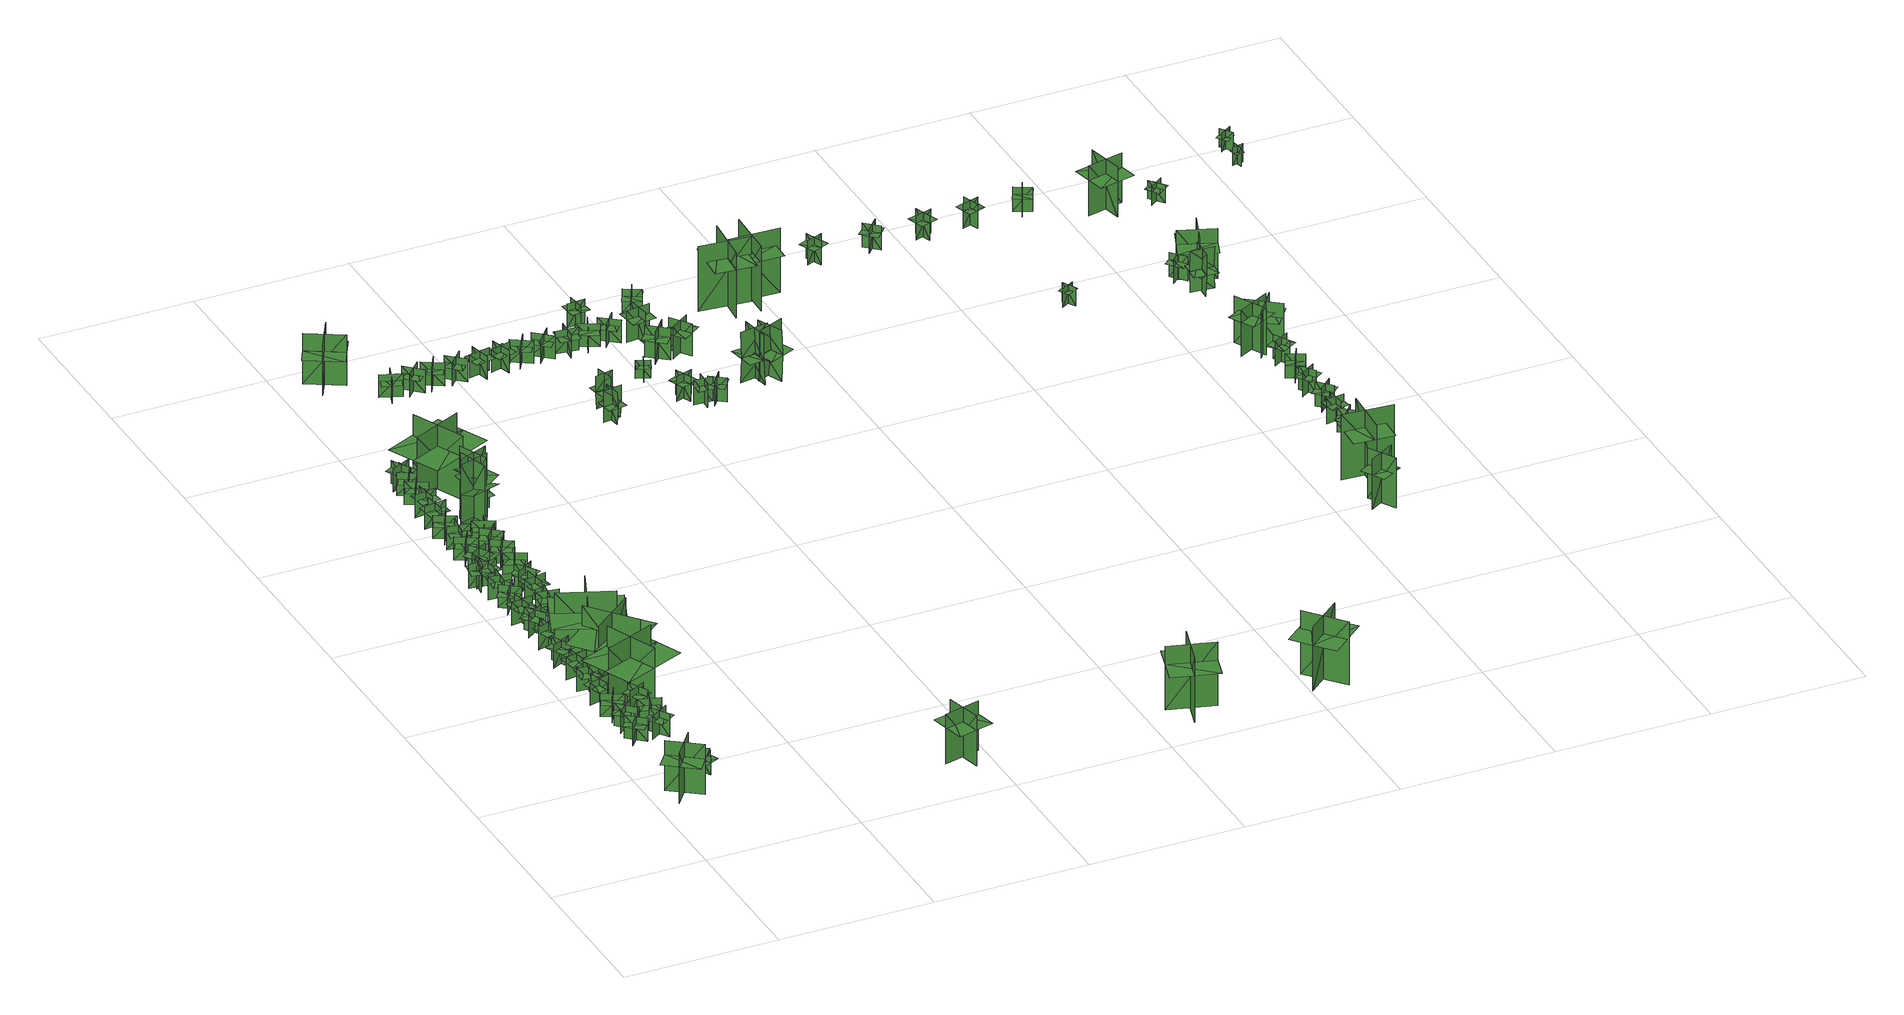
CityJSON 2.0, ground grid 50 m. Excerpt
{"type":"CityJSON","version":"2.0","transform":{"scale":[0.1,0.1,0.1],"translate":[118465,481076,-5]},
"CityObjects":{
"tree1":{"type":"SolitaryVegetationObject","geometry":[{"type":"MultiSurface","lod":"1","boundaries":[[[0,1,2]],[[0,2,3]],[[4,5,6]],[[4,6,7]],[[8,9,10]],[[8,10,11]],[[8,11,12]],[[8,12,13]]]}]},
"tree2":{"type":"SolitaryVegetationObject","geometry":[{"type":"MultiSurface","lod":"1","boundaries":[[[14,15,16]],[[14,16,17]],[[18,19,20]],[[18,20,21]],[[22,23,24]],[[22,24,25]],[[22,25,26]],[[22,26,27]]]}]},
"tree3":{"type":"SolitaryVegetationObject","geometry":[{"type":"MultiSurface","lod":"1","boundaries":[[[28,29,30]],[[28,30,31]],[[32,33,34]],[[32,34,35]],[[36,37,38]],[[36,38,39]],[[36,39,40]],[[36,40,41]]]}]},
"tree4":{"type":"SolitaryVegetationObject","geometry":[{"type":"MultiSurface","lod":"1","boundaries":[[[42,43,44]],[[42,44,45]],[[46,47,48]],[[46,48,49]],[[50,51,52]],[[50,52,53]],[[50,53,54]],[[50,54,55]]]}]},
"tree5":{"type":"SolitaryVegetationObject","geometry":[{"type":"MultiSurface","lod":"1","boundaries":[[[56,57,58]],[[56,58,59]],[[60,61,62]],[[60,62,63]],[[64,65,66]],[[64,66,67]],[[64,67,68]],[[64,68,69]]]}]},
"tree6":{"type":"SolitaryVegetationObject","geometry":[{"type":"MultiSurface","lod":"1","boundaries":[[[70,71,72]],[[70,72,73]],[[74,75,76]],[[74,76,77]],[[78,79,80]],[[78,80,81]],[[78,81,82]],[[78,82,83]]]}]},
"tree7":{"type":"SolitaryVegetationObject","geometry":[{"type":"MultiSurface","lod":"1","boundaries":[[[84,85,86]],[[84,86,87]],[[88,89,90]],[[88,90,91]],[[92,93,94]],[[92,94,95]],[[92,95,96]],[[92,96,97]]]}]},
"tree8":{"type":"SolitaryVegetationObject","geometry":[{"type":"MultiSurface","lod":"1","boundaries":[[[98,99,100]],[[98,100,101]],[[102,103,104]],[[102,104,105]],[[106,107,108]],[[106,108,109]],[[106,109,110]],[[106,110,111]]]}]},
"tree9":{"type":"SolitaryVegetationObject","geometry":[{"type":"MultiSurface","lod":"1","boundaries":[[[112,113,114]],[[112,114,115]],[[116,117,118]],[[116,118,119]],[[120,121,122]],[[120,122,123]],[[120,123,124]],[[120,124,125]]]}]},
"tree10":{"type":"SolitaryVegetationObject","geometry":[{"type":"MultiSurface","lod":"1","boundaries":[[[126,127,128]],[[126,128,129]],[[130,131,132]],[[130,132,133]],[[134,135,136]],[[134,136,137]],[[134,137,138]],[[134,138,139]]]}]},
"tree11":{"type":"SolitaryVegetationObject","geometry":[{"type":"MultiSurface","lod":"1","boundaries":[[[140,141,142]],[[140,142,143]],[[144,145,146]],[[144,146,147]],[[148,149,150]],[[148,150,151]],[[148,151,152]],[[148,152,153]]]}]},
"tree12":{"type":"SolitaryVegetationObject","geometry":[{"type":"MultiSurface","lod":"1","boundaries":[[[154,155,156]],[[154,156,157]],[[158,159,160]],[[158,160,161]],[[162,163,164]],[[162,164,165]],[[162,165,166]],[[162,166,167]]]}]},
"tree13":{"type":"SolitaryVegetationObject","geometry":[{"type":"MultiSurface","lod":"1","boundaries":[[[168,169,170]],[[168,170,171]],[[172,173,174]],[[172,174,175]],[[176,177,178]],[[176,178,179]],[[176,179,180]],[[176,180,181]]]}]},
"tree14":{"type":"SolitaryVegetationObject","geometry":[{"type":"MultiSurface","lod":"1","boundaries":[[[182,183,184]],[[182,184,185]],[[186,187,188]],[[186,188,189]],[[190,191,192]],[[190,192,193]],[[190,193,194]],[[190,194,195]]]}]},
"tree15":{"type":"SolitaryVegetationObject","geometry":[{"type":"MultiSurface","lod":"1","boundaries":[[[196,197,198]],[[196,198,199]],[[200,201,202]],[[200,202,203]],[[204,205,206]],[[204,206,207]],[[204,207,208]],[[204,208,209]]]}]},
"tree16":{"type":"SolitaryVegetationObject","geometry":[{"type":"MultiSurface","lod":"1","boundaries":[[[210,211,212]],[[210,212,213]],[[214,215,216]],[[214,216,217]],[[218,219,220]],[[218,220,221]],[[218,221,222]],[[218,222,223]]]}]},
"tree17":{"type":"SolitaryVegetationObject","geometry":[{"type":"MultiSurface","lod":"1","boundaries":[[[224,225,226]],[[224,226,227]],[[228,229,230]],[[228,230,231]],[[232,233,234]],[[232,234,235]],[[232,235,236]],[[232,236,237]]]}]},
"tree18":{"type":"SolitaryVegetationObject","geometry":[{"type":"MultiSurface","lod":"1","boundaries":[[[238,239,240]],[[238,240,241]],[[242,243,244]],[[242,244,245]],[[246,247,248]],[[246,248,249]],[[246,249,250]],[[246,250,251]]]}]},
"tree19":{"type":"SolitaryVegetationObject","geometry":[{"type":"MultiSurface","lod":"1","boundaries":[[[252,253,254]],[[252,254,255]],[[256,257,258]],[[256,258,259]],[[260,261,262]],[[260,262,263]],[[260,263,264]],[[260,264,265]]]}]},
"tree20":{"type":"SolitaryVegetationObject","geometry":[{"type":"MultiSurface","lod":"1","boundaries":[[[266,267,268]],[[266,268,269]],[[270,271,272]],[[270,272,273]],[[274,275,276]],[[274,276,277]],[[274,277,278]],[[274,278,279]]]}]},
"tree21":{"type":"SolitaryVegetationObject","geometry":[{"type":"MultiSurface","lod":"1","boundaries":[[[280,281,282]],[[280,282,283]],[[284,285,286]],[[284,286,287]],[[288,289,290]],[[288,290,291]],[[288,291,292]],[[288,292,293]]]}]},
"tree22":{"type":"SolitaryVegetationObject","geometry":[{"type":"MultiSurface","lod":"1","boundaries":[[[294,295,296]],[[294,296,297]],[[298,299,300]],[[298,300,301]],[[302,303,304]],[[302,304,305]],[[302,305,306]],[[302,306,307]]]}]},
"tree23":{"type":"SolitaryVegetationObject","geometry":[{"type":"MultiSurface","lod":"1","boundaries":[[[308,309,310]],[[308,310,311]],[[312,313,314]],[[312,314,315]],[[316,317,318]],[[316,318,319]],[[316,319,320]],[[316,320,321]]]}]},
"tree24":{"type":"SolitaryVegetationObject","geometry":[{"type":"MultiSurface","lod":"1","boundaries":[[[322,323,324]],[[322,324,325]],[[326,327,328]],[[326,328,329]],[[330,331,332]],[[330,332,333]],[[330,333,334]],[[330,334,335]]]}]},
"tree25":{"type":"SolitaryVegetationObject","geometry":[{"type":"MultiSurface","lod":"1","boundaries":[[[336,337,338]],[[336,338,339]],[[340,341,342]],[[340,342,343]],[[344,345,346]],[[344,346,347]],[[344,347,348]],[[344,348,349]]]}]},
"tree26":{"type":"SolitaryVegetationObject","geometry":[{"type":"MultiSurface","lod":"1","boundaries":[[[350,351,352]],[[350,352,353]],[[354,355,356]],[[354,356,357]],[[358,359,360]],[[358,360,361]],[[358,361,362]],[[358,362,363]]]}]},
"tree27":{"type":"SolitaryVegetationObject","geometry":[{"type":"MultiSurface","lod":"1","boundaries":[[[364,365,366]],[[364,366,367]],[[368,369,370]],[[368,370,371]],[[372,373,374]],[[372,374,375]],[[372,375,376]],[[372,376,377]]]}]},
"tree28":{"type":"SolitaryVegetationObject","geometry":[{"type":"MultiSurface","lod":"1","boundaries":[[[378,379,380]],[[378,380,381]],[[382,383,384]],[[382,384,385]],[[386,387,388]],[[386,388,389]],[[386,389,390]],[[386,390,391]]]}]},
"tree29":{"type":"SolitaryVegetationObject","geometry":[{"type":"MultiSurface","lod":"1","boundaries":[[[392,393,394]],[[392,394,395]],[[396,397,398]],[[396,398,399]],[[400,401,402]],[[400,402,403]],[[400,403,404]],[[400,404,405]]]}]},
"tree30":{"type":"SolitaryVegetationObject","geometry":[{"type":"MultiSurface","lod":"1","boundaries":[[[406,407,408]],[[406,408,409]],[[410,411,412]],[[410,412,413]],[[414,415,416]],[[414,416,417]],[[414,417,418]],[[414,418,419]]]}]},
"tree31":{"type":"SolitaryVegetationObject","geometry":[{"type":"MultiSurface","lod":"1","boundaries":[[[420,421,422]],[[420,422,423]],[[424,425,426]],[[424,426,427]],[[428,429,430]],[[428,430,431]],[[428,431,432]],[[428,432,433]]]}]},
"tree32":{"type":"SolitaryVegetationObject","geometry":[{"type":"MultiSurface","lod":"1","boundaries":[[[434,435,436]],[[434,436,437]],[[438,439,440]],[[438,440,441]],[[442,443,444]],[[442,444,445]],[[442,445,446]],[[442,446,447]]]}]},
"tree33":{"type":"SolitaryVegetationObject","geometry":[{"type":"MultiSurface","lod":"1","boundaries":[[[448,449,450]],[[448,450,451]],[[452,453,454]],[[452,454,455]],[[456,457,458]],[[456,458,459]],[[456,459,460]],[[456,460,461]]]}]},
"tree34":{"type":"SolitaryVegetationObject","geometry":[{"type":"MultiSurface","lod":"1","boundaries":[[[462,463,464]],[[462,464,465]],[[466,467,468]],[[466,468,469]],[[470,471,472]],[[470,472,473]],[[470,473,474]],[[470,474,475]]]}]},
"tree35":{"type":"SolitaryVegetationObject","geometry":[{"type":"MultiSurface","lod":"1","boundaries":[[[476,477,478]],[[476,478,479]],[[480,481,482]],[[480,482,483]],[[484,485,486]],[[484,486,487]],[[484,487,488]],[[484,488,489]]]}]},
"tree36":{"type":"SolitaryVegetationObject","geometry":[{"type":"MultiSurface","lod":"1","boundaries":[[[490,491,492]],[[490,492,493]],[[494,495,496]],[[494,496,497]],[[498,499,500]],[[498,500,501]],[[498,501,502]],[[498,502,503]]]}]},
"tree37":{"type":"SolitaryVegetationObject","geometry":[{"type":"MultiSurface","lod":"1","boundaries":[[[504,505,506]],[[504,506,507]],[[508,509,510]],[[508,510,511]],[[512,513,514]],[[512,514,515]],[[512,515,516]],[[512,516,517]]]}]},
"tree38":{"type":"SolitaryVegetationObject","geometry":[{"type":"MultiSurface","lod":"1","boundaries":[[[518,519,520]],[[518,520,521]],[[522,523,524]],[[522,524,525]],[[526,527,528]],[[526,528,529]],[[526,529,530]],[[526,530,531]]]}]},
"tree39":{"type":"SolitaryVegetationObject","geometry":[{"type":"MultiSurface","lod":"1","boundaries":[[[532,533,534]],[[532,534,535]],[[536,537,538]],[[536,538,539]],[[540,541,542]],[[540,542,543]],[[540,543,544]],[[540,544,545]]]}]},
"tree40":{"type":"SolitaryVegetationObject","geometry":[{"type":"MultiSurface","lod":"1","boundaries":[[[546,547,548]],[[546,548,549]],[[550,551,552]],[[550,552,553]],[[554,555,551]],[[554,551,550]],[[556,557,547]],[[556,547,546]],[[558,559,560]],[[558,560,561]],[[562,563,564]],[[562,564,565]]]}]},
"tree41":{"type":"SolitaryVegetationObject","geometry":[{"type":"MultiSurface","lod":"1","boundaries":[[[566,567,568]],[[566,568,569]],[[570,571,572]],[[570,572,573]],[[574,575,576]],[[574,576,577]],[[574,577,578]],[[574,578,579]]]}]},
"tree42":{"type":"SolitaryVegetationObject","geometry":[{"type":"MultiSurface","lod":"1","boundaries":[[[580,581,582]],[[580,582,583]],[[584,585,586]],[[584,586,587]],[[588,589,585]],[[588,585,584]],[[590,591,581]],[[590,581,580]],[[592,593,594]],[[592,594,595]],[[596,597,598]],[[596,598,599]]]}]},
"tree43":{"type":"SolitaryVegetationObject","geometry":[{"type":"MultiSurface","lod":"1","boundaries":[[[600,601,602]],[[600,602,603]],[[604,605,606]],[[604,606,607]],[[608,609,610]],[[608,610,611]],[[608,611,612]],[[608,612,613]]]}]},
"tree44":{"type":"SolitaryVegetationObject","geometry":[{"type":"MultiSurface","lod":"1","boundaries":[[[614,615,616]],[[614,616,617]],[[618,619,620]],[[618,620,621]],[[622,623,624]],[[622,624,625]],[[622,625,626]],[[622,626,627]]]}]},
"tree45":{"type":"SolitaryVegetationObject","geometry":[{"type":"MultiSurface","lod":"1","boundaries":[[[628,629,630]],[[628,630,631]],[[632,633,634]],[[632,634,635]],[[636,637,638]],[[636,638,639]],[[636,640,641]],[[636,641,637]]]}]},
"tree46":{"type":"SolitaryVegetationObject","geometry":[{"type":"MultiSurface","lod":"1","boundaries":[[[642,643,644]],[[642,644,645]],[[646,647,648]],[[646,648,649]],[[650,651,652]],[[650,652,653]],[[650,653,654]],[[650,654,655]]]}]},
"tree47":{"type":"SolitaryVegetationObject","geometry":[{"type":"MultiSurface","lod":"1","boundaries":[[[656,657,658]],[[656,658,659]],[[660,661,662]],[[660,662,663]],[[664,665,666]],[[664,666,667]],[[664,665,668]],[[664,668,669]]]}]},
"tree48":{"type":"SolitaryVegetationObject","geometry":[{"type":"MultiSurface","lod":"1","boundaries":[[[670,671,672]],[[670,672,673]],[[674,675,676]],[[674,676,677]],[[678,679,680]],[[678,680,681]],[[678,681,682]],[[678,682,683]]]}]},
"tree49":{"type":"SolitaryVegetationObject","geometry":[{"type":"MultiSurface","lod":"1","boundaries":[[[684,685,686]],[[684,686,687]],[[688,689,690]],[[688,690,691]],[[692,693,694]],[[692,694,695]],[[692,695,696]],[[692,696,697]]]}]},
"tree50":{"type":"SolitaryVegetationObject","geometry":[{"type":"MultiSurface","lod":"1","boundaries":[[[698,699,700]],[[698,700,701]],[[702,703,704]],[[702,704,705]],[[706,707,708]],[[706,708,709]],[[706,709,710]],[[706,710,711]]]}]},
"tree51":{"type":"SolitaryVegetationObject","geometry":[{"type":"MultiSurface","lod":"1","boundaries":[[[712,713,714]],[[712,714,715]],[[716,717,718]],[[716,718,719]],[[720,721,722]],[[720,722,723]],[[720,723,724]],[[720,724,725]]]}]},
"tree52":{"type":"SolitaryVegetationObject","geometry":[{"type":"MultiSurface","lod":"1","boundaries":[[[726,727,728]],[[726,728,729]],[[730,731,732]],[[730,732,733]],[[734,735,736]],[[734,736,737]],[[734,737,738]],[[734,738,739]]]}]},
"tree53":{"type":"SolitaryVegetationObject","geometry":[{"type":"MultiSurface","lod":"1","boundaries":[[[740,741,742]],[[740,742,743]],[[744,745,746]],[[744,746,747]],[[748,749,750]],[[748,750,751]],[[748,751,752]],[[748,752,753]]]}]},
"tree54":{"type":"SolitaryVegetationObject","geometry":[{"type":"MultiSurface","lod":"1","boundaries":[[[754,755,756]],[[754,756,757]],[[758,759,760]],[[758,760,761]],[[762,763,759]],[[762,759,758]],[[764,765,755]],[[764,755,754]],[[754,755,766]],[[754,766,767]],[[754,768,769]],[[754,769,755]]]}]},
"tree55":{"type":"SolitaryVegetationObject","geometry":[{"type":"MultiSurface","lod":"1","boundaries":[[[770,771,772]],[[770,772,773]],[[774,775,776]],[[774,776,777]],[[778,779,780]],[[778,780,781]],[[778,781,782]],[[778,782,783]]]}]},
"tree56":{"type":"SolitaryVegetationObject","geometry":[{"type":"MultiSurface","lod":"1","boundaries":[[[784,785,786]],[[784,786,787]],[[788,789,790]],[[788,790,791]],[[792,793,789]],[[792,789,788]],[[794,795,785]],[[794,785,784]],[[784,785,796]],[[784,796,797]],[[784,798,799]],[[784,799,785]]]}]},
"tree57":{"type":"SolitaryVegetationObject","geometry":[{"type":"MultiSurface","lod":"1","boundaries":[[[800,801,802]],[[800,802,803]],[[804,805,806]],[[804,806,807]],[[808,809,810]],[[808,810,811]],[[808,811,812]],[[808,812,813]]]}]},
"tree58":{"type":"SolitaryVegetationObject","geometry":[{"type":"MultiSurface","lod":"1","boundaries":[[[814,815,816]],[[814,816,817]],[[818,819,820]],[[818,820,821]],[[822,823,824]],[[822,824,825]],[[822,825,826]],[[822,826,827]]]}]},
"tree59":{"type":"SolitaryVegetationObject","geometry":[{"type":"MultiSurface","lod":"1","boundaries":[[[828,829,830]],[[828,830,831]],[[832,833,834]],[[832,834,835]],[[836,837,838]],[[836,838,839]],[[836,839,840]],[[836,840,841]]]}]},
"tree60":{"type":"SolitaryVegetationObject","geometry":[{"type":"MultiSurface","lod":"1","boundaries":[[[842,843,844]],[[842,844,845]],[[846,847,848]],[[846,848,849]],[[850,851,852]],[[850,852,853]],[[850,853,854]],[[850,854,855]]]}]},
"tree61":{"type":"SolitaryVegetationObject","geometry":[{"type":"MultiSurface","lod":"1","boundaries":[[[856,857,858]],[[856,858,859]],[[860,861,862]],[[860,862,863]],[[864,865,866]],[[864,866,867]],[[864,867,868]],[[864,868,869]]]}]},
"tree62":{"type":"SolitaryVegetationObject","geometry":[{"type":"MultiSurface","lod":"1","boundaries":[[[870,871,872]],[[870,872,873]],[[874,875,876]],[[874,876,877]],[[878,879,880]],[[878,880,881]],[[878,881,882]],[[878,882,883]]]}]},
"tree63":{"type":"SolitaryVegetationObject","geometry":[{"type":"MultiSurface","lod":"1","boundaries":[[[884,885,886]],[[884,886,887]],[[888,889,890]],[[888,890,891]],[[892,893,894]],[[892,894,895]],[[892,895,896]],[[892,896,897]]]}]},
"tree64":{"type":"SolitaryVegetationObject","geometry":[{"type":"MultiSurface","lod":"1","boundaries":[[[898,899,900]],[[898,900,901]],[[902,903,904]],[[902,904,905]],[[906,907,908]],[[906,908,909]],[[906,909,910]],[[906,910,911]]]}]},
"tree65":{"type":"SolitaryVegetationObject","geometry":[{"type":"MultiSurface","lod":"1","boundaries":[[[912,913,914]],[[912,914,915]],[[916,917,918]],[[916,918,919]],[[920,921,922]],[[920,922,923]],[[920,923,924]],[[920,924,925]]]}]},
"tree66":{"type":"SolitaryVegetationObject","geometry":[{"type":"MultiSurface","lod":"1","boundaries":[[[926,927,928]],[[926,928,929]],[[930,931,932]],[[930,932,933]],[[934,935,936]],[[934,936,937]],[[934,937,938]],[[934,938,939]]]}]},
"tree67":{"type":"SolitaryVegetationObject","geometry":[{"type":"MultiSurface","lod":"1","boundaries":[[[940,941,942]],[[940,942,943]],[[944,945,946]],[[944,946,947]],[[948,949,950]],[[948,950,951]],[[948,951,952]],[[948,952,953]]]}]},
"tree68":{"type":"SolitaryVegetationObject","geometry":[{"type":"MultiSurface","lod":"1","boundaries":[[[954,955,956]],[[954,956,957]],[[958,959,960]],[[958,960,961]],[[962,963,964]],[[962,964,965]],[[962,965,966]],[[962,966,967]]]}]},
"tree69":{"type":"SolitaryVegetationObject","geometry":[{"type":"MultiSurface","lod":"1","boundaries":[[[968,969,970]],[[968,970,971]],[[972,973,974]],[[972,974,975]],[[976,977,978]],[[976,978,979]],[[976,979,980]],[[976,980,981]]]}]},
"tree70":{"type":"SolitaryVegetationObject","geometry":[{"type":"MultiSurface","lod":"1","boundaries":[[[982,983,984]],[[982,984,985]],[[986,987,988]],[[986,988,989]],[[990,991,992]],[[990,992,993]],[[990,993,994]],[[990,994,995]]]}]},
"tree71":{"type":"SolitaryVegetationObject","geometry":[{"type":"MultiSurface","lod":"1","boundaries":[[[996,997,998]],[[996,998,999]],[[1000,1001,1002]],[[1000,1002,1003]],[[1004,1005,1001]],[[1004,1001,1000]],[[1006,1007,997]],[[1006,997,996]],[[996,997,1008]],[[996,1008,1009]],[[996,1010,1011]],[[996,1011,997]]]}]},
"tree72":{"type":"SolitaryVegetationObject","geometry":[{"type":"MultiSurface","lod":"1","boundaries":[[[1012,1013,1014]],[[1012,1014,1015]],[[1016,1017,1018]],[[1016,1018,1019]],[[1020,1021,1017]],[[1020,1017,1016]],[[1022,1023,1013]],[[1022,1013,1012]],[[1012,1013,1024]],[[1012,1024,1025]],[[1012,1026,1027]],[[1012,1027,1013]]]}]},
"tree73":{"type":"SolitaryVegetationObject","geometry":[{"type":"MultiSurface","lod":"1","boundaries":[[[1028,1029,1030]],[[1028,1030,1031]],[[1032,1033,1034]],[[1032,1034,1035]],[[1036,1037,1038]],[[1036,1038,1039]],[[1036,1039,1040]],[[1036,1040,1041]]]}]},
"tree74":{"type":"SolitaryVegetationObject","geometry":[{"type":"MultiSurface","lod":"1","boundaries":[[[1042,1043,1044]],[[1042,1044,1045]],[[1046,1047,1048]],[[1046,1048,1049]],[[1050,1051,1052]],[[1050,1052,1053]],[[1050,1054,1055]],[[1050,1055,1051]]]}]},
"tree75":{"type":"SolitaryVegetationObject","geometry":[{"type":"MultiSurface","lod":"1","boundaries":[[[1056,1057,1058]],[[1056,1058,1059]],[[1060,1061,1062]],[[1060,1062,1063]],[[1064,1065,1066]],[[1064,1066,1067]],[[1064,1067,1068]],[[1064,1068,1069]]]}]},
"tree76":{"type":"SolitaryVegetationObject","geometry":[{"type":"MultiSurface","lod":"1","boundaries":[[[1070,1071,1072]],[[1070,1072,1073]],[[1074,1075,1076]],[[1074,1076,1077]],[[1078,1079,1080]],[[1078,1080,1081]],[[1078,1082,1083]],[[1078,1083,1079]]]}]},
"tree77":{"type":"SolitaryVegetationObject","geometry":[{"type":"MultiSurface","lod":"1","boundaries":[[[1084,1085,1086]],[[1084,1086,1087]],[[1088,1089,1090]],[[1088,1090,1091]],[[1092,1093,1094]],[[1092,1094,1095]],[[1092,1095,1096]],[[1092,1096,1097]]]}]},
"tree78":{"type":"SolitaryVegetationObject","geometry":[{"type":"MultiSurface","lod":"1","boundaries":[[[1098,1099,1100]],[[1098,1100,1101]],[[1102,1103,1104]],[[1102,1104,1105]],[[1106,1107,1108]],[[1106,1108,1109]],[[1106,1109,1110]],[[1106,1110,1111]]]}]},
"tree79":{"type":"SolitaryVegetationObject","geometry":[{"type":"MultiSurface","lod":"1","boundaries":[[[1112,1113,1114]],[[1112,1114,1115]],[[1116,1117,1118]],[[1116,1118,1119]],[[1120,1121,1122]],[[1120,1122,1123]],[[1120,1123,1124]],[[1120,1124,1125]]]}]},
"tree80":{"type":"SolitaryVegetationObject","geometry":[{"type":"MultiSurface","lod":"1","boundaries":[[[1126,1127,1128]],[[1126,1128,1129]],[[1130,1131,1132]],[[1130,1132,1133]],[[1134,1135,1136]],[[1134,1136,1137]],[[1134,1137,1138]],[[1134,1138,1139]]]}]},
"tree81":{"type":"SolitaryVegetationObject","geometry":[{"type":"MultiSurface","lod":"1","boundaries":[[[1140,1141,1142]],[[1140,1142,1143]],[[1144,1145,1146]],[[1144,1146,1147]],[[1148,1149,1150]],[[1148,1150,1151]],[[1148,1151,1152]],[[1148,1152,1153]]]}]},
"tree82":{"type":"SolitaryVegetationObject","geometry":[{"type":"MultiSurface","lod":"1","boundaries":[[[1154,1155,1156]],[[1154,1156,1157]],[[1158,1159,1160]],[[1158,1160,1161]],[[1162,1163,1164]],[[1162,1164,1165]],[[1162,1166,1167]],[[1162,1167,1163]]]}]},
"tree83":{"type":"SolitaryVegetationObject","geometry":[{"type":"MultiSurface","lod":"1","boundaries":[[[1168,1169,1170]],[[1168,1170,1171]],[[1172,1173,1174]],[[1172,1174,1175]],[[1176,1177,1178]],[[1176,1178,1179]],[[1176,1180,1181]],[[1176,1181,1177]]]}]},
"tree84":{"type":"SolitaryVegetationObject","geometry":[{"type":"MultiSurface","lod":"1","boundaries":[[[1182,1183,1184]],[[1182,1184,1185]],[[1186,1187,1188]],[[1186,1188,1189]],[[1190,1191,1192]],[[1190,1192,1193]],[[1190,1193,1194]],[[1190,1194,1195]]]}]},
"tree85":{"type":"SolitaryVegetationObject","geometry":[{"type":"MultiSurface","lod":"1","boundaries":[[[1196,1197,1198]],[[1196,1198,1199]],[[1200,1201,1202]],[[1200,1202,1203]],[[1204,1205,1206]],[[1204,1206,1207]],[[1204,1207,1208]],[[1204,1208,1209]]]}]},
"tree86":{"type":"SolitaryVegetationObject","geometry":[{"type":"MultiSurface","lod":"1","boundaries":[[[1210,1211,1212]],[[1210,1212,1213]],[[1214,1215,1216]],[[1214,1216,1217]],[[1218,1219,1220]],[[1218,1220,1221]],[[1218,1221,1222]],[[1218,1222,1223]]]}]},
"tree87":{"type":"SolitaryVegetationObject","geometry":[{"type":"MultiSurface","lod":"1","boundaries":[[[1224,1225,1226]],[[1224,1226,1227]],[[1228,1229,1230]],[[1228,1230,1231]],[[1232,1233,1234]],[[1232,1234,1235]],[[1232,1235,1236]],[[1232,1236,1237]]]}]},
"tree88":{"type":"SolitaryVegetationObject","geometry":[{"type":"MultiSurface","lod":"1","boundaries":[[[1238,1239,1240]],[[1238,1240,1241]],[[1242,1243,1244]],[[1242,1244,1245]],[[1246,1247,1248]],[[1246,1248,1249]],[[1246,1249,1250]],[[1246,1250,1251]]]}]},
"tree89":{"type":"SolitaryVegetationObject","geometry":[{"type":"MultiSurface","lod":"1","boundaries":[[[1252,1253,1254]],[[1252,1254,1255]],[[1256,1257,1258]],[[1256,1258,1259]],[[1260,1261,1262]],[[1260,1262,1263]],[[1260,1263,1264]],[[1260,1264,1265]]]}]},
"tree90":{"type":"SolitaryVegetationObject","geometry":[{"type":"MultiSurface","lod":"1","boundaries":[[[1266,1267,1268]],[[1266,1268,1269]],[[1270,1271,1272]],[[1270,1272,1273]],[[1274,1275,1276]],[[1274,1276,1277]],[[1274,1278,1279]],[[1274,1279,1275]]]}]},
"tree91":{"type":"SolitaryVegetationObject","geometry":[{"type":"MultiSurface","lod":"1","boundaries":[[[1280,1281,1282]],[[1280,1282,1283]],[[1284,1285,1286]],[[1284,1286,1287]],[[1288,1289,1290]],[[1288,1290,1291]],[[1288,1291,1292]],[[1288,1292,1293]]]}]},
"tree92":{"type":"SolitaryVegetationObject","geometry":[{"type":"MultiSurface","lod":"1","boundaries":[[[1294,1295,1296]],[[1294,1296,1297]],[[1298,1299,1300]],[[1298,1300,1301]],[[1302,1303,1304]],[[1302,1304,1305]],[[1302,1305,1306]],[[1302,1306,1307]]]}]},
"tree93":{"type":"SolitaryVegetationObject","geometry":[{"type":"MultiSurface","lod":"1","boundaries":[[[1308,1309,1310]],[[1308,1310,1311]],[[1312,1313,1314]],[[1312,1314,1315]],[[1316,1317,1318]],[[1316,1318,1319]],[[1316,1319,1320]],[[1316,1320,1321]]]}]},
"tree94":{"type":"SolitaryVegetationObject","geometry":[{"type":"MultiSurface","lod":"1","boundaries":[[[1322,1323,1324]],[[1322,1324,1325]],[[1326,1327,1328]],[[1326,1328,1329]],[[1330,1331,1332]],[[1330,1332,1333]],[[1330,1333,1334]],[[1330,1334,1335]]]}]},
"tree95":{"type":"SolitaryVegetationObject","geometry":[{"type":"MultiSurface","lod":"1","boundaries":[[[1336,1337,1338]],[[1336,1338,1339]],[[1340,1341,1342]],[[1340,1342,1343]],[[1344,1345,1341]],[[1344,1341,1340]],[[1346,1347,1337]],[[1346,1337,1336]],[[1336,1337,1348]],[[1336,1348,1349]],[[1336,1350,1351]],[[1336,1351,1337]]]}]},
"tree96":{"type":"SolitaryVegetationObject","geometry":[{"type":"MultiSurface","lod":"1","boundaries":[[[1352,1353,1354]],[[1352,1354,1355]],[[1356,1357,1358]],[[1356,1358,1359]],[[1360,1361,1362]],[[1360,1362,1363]],[[1360,1363,1364]],[[1360,1364,1365]]]}]},
"tree97":{"type":"SolitaryVegetationObject","geometry":[{"type":"MultiSurface","lod":"1","boundaries":[[[1366,1367,1368]],[[1366,1368,1369]],[[1370,1371,1372]],[[1370,1372,1373]],[[1374,1375,1376]],[[1374,1376,1377]],[[1374,1377,1378]],[[1374,1378,1379]]]}]},
"tree98":{"type":"SolitaryVegetationObject","geometry":[{"type":"MultiSurface","lod":"1","boundaries":[[[1380,1381,1382]],[[1380,1382,1383]],[[1384,1385,1386]],[[1384,1386,1387]],[[1388,1389,1390]],[[1388,1390,1391]],[[1388,1391,1392]],[[1388,1392,1393]]]}]},
"tree99":{"type":"SolitaryVegetationObject","geometry":[{"type":"MultiSurface","lod":"1","boundaries":[[[1394,1395,1396]],[[1394,1396,1397]],[[1398,1399,1400]],[[1398,1400,1401]],[[1402,1403,1404]],[[1402,1404,1405]],[[1402,1405,1406]],[[1402,1406,1407]]]}]},
"tree100":{"type":"SolitaryVegetationObject","geometry":[{"type":"MultiSurface","lod":"1","boundaries":[[[1408,1409,1410]],[[1408,1410,1411]],[[1412,1413,1414]],[[1412,1414,1415]],[[1416,1417,1418]],[[1416,1418,1419]],[[1416,1419,1420]],[[1416,1420,1421]]]}]}
},
"vertices":[
[121,376,30],[47,279,30],[47,279,200],[121,376,200],[40,365,30],[137,292,30],[137,292,200],[40,365,200],[40,365,152],[3,317,152],[100,243,152],[137,292,152],[174,340,152],[77,414,152],
[78,664,9],[125,718,9],[125,718,87],[78,664,87],[129,668,9],[75,715,9],[75,715,87],[129,668,87],[127,670,65],[147,694,65],[98,737,65],[77,713,65],[57,689,65],[107,646,65],
[199,387,29],[199,387,91],[177,436,91],[177,436,29],[166,400,29],[166,400,91],[213,422,91],[213,422,29],[158,397,71],[169,373,71],[228,399,71],[217,423,71],[206,448,71],[147,421,71],
[128,740,8],[80,793,8],[80,793,85],[128,740,85],[130,791,8],[77,743,8],[77,743,85],[130,791,85],[128,789,64],[107,812,64],[58,769,64],[79,745,64],[100,722,64],[149,766,64],
[114,874,7],[81,811,7],[81,811,84],[114,874,84],[66,859,7],[129,825,7],[129,825,84],[66,859,84],[68,858,63],[53,830,63],[111,799,63],[126,826,63],[141,854,63],[83,885,63],
[132,945,8],[64,924,8],[64,924,86],[132,945,86],[87,968,8],[108,900,8],[108,900,86],[87,968,86],[88,966,64],[58,956,64],[77,894,64],[107,903,64],[137,912,64],[117,975,64],
[197,663,9],[158,722,9],[158,722,87],[197,663,87],[207,713,9],[147,673,9],[147,673,87],[207,713,87],[205,711,65],[188,737,65],[133,701,65],[150,675,65],[167,649,65],[222,685,65],
[135,1011,7],[64,1015,7],[64,1015,85],[135,1011,85],[101,1049,7],[97,978,7],[97,978,85],[101,1049,85],[100,1046,63],[69,1048,63],[66,982,63],[97,980,63],[128,979,63],[132,1044,63],
[216,759,8],[148,780,8],[148,780,86],[216,759,86],[192,804,8],[171,736,8],[171,736,86],[192,804,86],[191,801,64],[161,811,64],[142,748,64],[172,739,64],[201,729,64],[221,792,64],
[103,1054,9],[91,1124,9],[91,1124,86],[103,1054,86],[132,1096,9],[62,1084,9],[62,1084,86],[132,1096,86],[129,1096,65],[124,1126,65],[59,1115,65],[65,1084,65],[70,1053,65],[135,1065,65],
[149,830,8],[212,864,8],[212,864,86],[149,830,86],[198,816,8],[164,879,8],[164,879,86],[198,816,86],[196,819,64],[224,834,64],[193,892,64],[165,877,64],[138,862,64],[169,804,64],
[57,1160,8],[120,1193,8],[120,1193,86],[57,1160,86],[106,1145,8],[73,1208,8],[73,1208,86],[106,1145,86],[104,1147,64],[132,1162,64],[102,1220,64],[74,1206,64],[46,1191,64],[77,1133,64],
[149,988,6],[149,988,223],[221,816,223],[221,816,6],[265,938,6],[265,938,223],[98,869,223],[98,869,6],[290,949,153],[254,1035,153],[47,949,153],[83,862,153],[119,776,153],[326,863,153],
[62,1272,9],[131,1292,9],[131,1292,87],[62,1272,87],[106,1248,9],[87,1317,9],[87,1317,87],[106,1248,87],[106,1251,65],[136,1259,65],[118,1322,65],[88,1314,65],[58,1306,65],[76,1242,65],
[250,979,6],[250,979,223],[132,1124,223],[132,1124,6],[124,995,6],[124,995,223],[265,1108,223],[265,1108,6],[103,977,152],[161,904,152],[336,1045,152],[277,1118,152],[218,1191,152],[44,1050,152],
[116,1338,8],[74,1397,8],[74,1397,85],[116,1338,85],[123,1389,8],[65,1347,8],[65,1347,85],[123,1389,85],[121,1387,64],[103,1413,64],[49,1374,64],[68,1349,64],[86,1323,64],[139,1362,64],
[122,1445,7],[51,1434,7],[51,1434,85],[122,1445,85],[80,1475,7],[92,1404,7],[92,1404,85],[80,1475,85],[81,1472,63],[50,1467,63],[60,1402,63],[91,1407,63],[122,1412,63],[112,1477,63],
[209,1269,8],[209,1269,225],[139,1096,225],[139,1096,8],[256,1152,8],[256,1152,225],[89,1219,225],[89,1219,8],[282,1141,155],[317,1228,155],[109,1312,155],[74,1225,155],[39,1139,155],[247,1054,155],
[108,1549,8],[66,1491,8],[66,1491,86],[108,1549,86],[58,1541,8],[115,1499,8],[115,1499,86],[58,1541,86],[60,1539,64],[41,1514,64],[94,1475,64],[113,1500,64],[132,1525,64],[79,1564,64],
[58,1697,9],[50,1639,9],[50,1639,91],[58,1697,91],[26,1674,9],[85,1666,9],[85,1666,91],[26,1674,91],[26,1674,68],[22,1644,68],[81,1636,68],[85,1666,68],[89,1695,68],[30,1703,68],
[121,1583,10],[50,1590,10],[50,1590,87],[121,1583,87],[88,1622,10],[82,1551,10],[82,1551,87],[88,1622,87],[88,1619,66],[57,1622,66],[51,1557,66],[82,1554,66],[113,1551,66],[119,1616,66],
[157,1328,10],[199,1270,10],[199,1270,88],[157,1328,88],[150,1278,10],[208,1320,10],[208,1320,88],[150,1278,88],[152,1279,66],[171,1254,66],[224,1293,66],[205,1318,66],[187,1343,66],[134,1305,66],
[46,1663,9],[116,1678,9],[116,1678,87],[46,1663,87],[89,1636,9],[74,1706,9],[74,1706,87],[89,1636,87],[88,1639,65],[119,1645,65],[105,1709,65],[75,1703,65],[44,1697,65],[57,1632,65],
[177,1338,10],[167,1409,10],[167,1409,88],[177,1338,88],[208,1379,10],[137,1369,10],[137,1369,88],[208,1379,88],[205,1379,66],[200,1410,66],[135,1400,66],[140,1369,66],[144,1338,66],[209,1348,66],
[207,1440,10],[137,1451,10],[137,1451,88],[207,1440,88],[177,1481,10],[166,1410,10],[166,1410,88],[177,1481,88],[177,1478,66],[146,1483,66],[135,1418,66],[166,1413,66],[197,1408,66],[208,1473,66],
[125,1771,8],[65,1732,8],[65,1732,86],[125,1771,86],[75,1781,8],[114,1721,8],[114,1721,86],[75,1781,86],[77,1779,64],[50,1762,64],[86,1707,64],[112,1723,64],[139,1740,64],[103,1796,64],
[56,1840,9],[118,1805,9],[118,1805,86],[56,1840,86],[70,1791,9],[106,1853,9],[106,1853,86],[70,1791,86],[71,1794,65],[98,1778,65],[131,1835,65],[104,1851,65],[77,1866,65],[44,1809,65],
[210,1543,9],[139,1531,9],[139,1531,87],[210,1543,87],[168,1572,9],[180,1501,9],[180,1501,87],[168,1572,87],[169,1569,65],[138,1564,65],[149,1499,65],[179,1504,65],[210,1509,65],[200,1574,65],
[142,1579,9],[201,1620,9],[201,1620,87],[142,1579,87],[193,1571,9],[152,1629,9],[152,1629,87],[193,1571,87],[191,1573,65],[217,1591,65],[179,1645,65],[153,1627,65],[128,1609,65],[165,1555,65],
[102,1930,9],[91,1859,9],[91,1859,87],[102,1930,87],[61,1899,9],[131,1888,9],[131,1888,87],[61,1899,87],[64,1899,65],[59,1868,65],[124,1857,65],[128,1888,65],[133,1919,65],[68,1930,65],
[102,1993,8],[69,1929,8],[69,1929,86],[102,1993,86],[53,1977,8],[117,1944,8],[117,1944,86],[53,1977,86],[56,1976,64],[41,1948,64],[100,1917,64],[114,1945,64],[129,1973,64],[70,2003,64],
[210,1665,9],[146,1697,9],[146,1697,87],[210,1665,87],[193,1713,9],[161,1649,9],[161,1649,87],[193,1713,87],[192,1711,65],[164,1725,65],[134,1666,65],[162,1652,65],[190,1638,65],[220,1696,65],
[84,2072,9],[92,2001,9],[92,2001,87],[84,2072,87],[53,2032,9],[124,2040,9],[124,2040,87],[53,2032,87],[55,2032,65],[59,2001,65],[124,2009,65],[121,2040,65],[117,2071,65],[52,2063,65],
[145,1783,8],[206,1745,8],[206,1745,86],[145,1783,86],[157,1734,8],[195,1794,8],[195,1794,86],[157,1734,86],[158,1736,64],[185,1719,64],[220,1774,64],[194,1791,64],[168,1808,64],[132,1753,64],
[145,1855,8],[201,1811,8],[201,1811,86],[145,1855,86],[152,1804,8],[196,1861,8],[196,1861,86],[152,1804,86],[154,1807,64],[178,1788,64],[219,1839,64],[194,1859,64],[169,1878,64],[129,1826,64],
[56,2103,9],[127,2113,9],[127,2113,87],[56,2103,87],[97,2073,9],[87,2143,9],[87,2143,87],[97,2073,87],[96,2075,65],[127,2080,65],[119,2145,65],[88,2141,65],[57,2136,65],[65,2071,65],
[121,2149,10],[59,2184,10],[59,2184,88],[121,2149,88],[107,2198,10],[72,2136,10],[72,2136,88],[107,2198,88],[106,2196,66],[78,2211,66],[46,2154,66],[73,2138,66],[101,2123,66],[133,2180,66],
[160,1853,8],[188,1919,8],[188,1919,85],[160,1853,85],[207,1873,8],[141,1901,8],[141,1901,85],[207,1873,85],[205,1874,64],[217,1903,64],[156,1929,64],[144,1900,64],[132,1871,64],[193,1845,64],
[61,2241,9],[123,2206,9],[123,2206,86],[61,2241,86],[75,2192,9],[110,2254,9],[110,2254,86],[75,2192,86],[77,2194,65],[104,2179,65],[136,2236,65],[109,2251,65],[82,2267,65],[49,2209,65],
[226,1973,61],[128,1941,61],[127,1943,255],[226,1975,255],[157,2009,61],[189,1911,61],[190,1911,255],[158,2010,255],[158,2010,9],[190,1911,9],[226,1975,9],[127,1943,9],[226,1974,156],[128,1942,156],[144,1892,174],[242,1924,174],[141,1947,186],[215,1971,186],[203,2008,197],[129,1984,197],
[61,2263,8],[125,2295,8],[125,2295,86],[61,2263,86],[109,2247,8],[77,2311,8],[77,2311,86],[109,2247,86],[108,2250,64],[136,2264,64],[106,2323,64],[79,2309,64],[51,2295,64],[80,2236,64],
[172,2042,62],[212,1946,62],[210,1946,257],[170,2041,257],[142,1969,63],[237,2009,63],[237,2010,257],[141,1970,257],[141,1970,11],[237,2010,11],[170,2041,11],[210,1946,11],[171,2041,157],[211,1946,157],[260,1966,176],[219,2062,176],[205,1959,188],[175,2030,188],[139,2015,199],[169,1943,199],
[148,2312,5],[148,2312,222],[227,2142,222],[227,2142,5],[266,2266,5],[266,2266,222],[103,2190,222],[103,2190,5],[291,2278,152],[252,2363,152],[48,2268,152],[88,2183,152],[127,2099,152],[331,2193,152],
[176,2318,6],[188,2248,6],[188,2248,84],[176,2318,84],[147,2277,6],[217,2288,6],[217,2288,84],[147,2277,84],[150,2277,62],[155,2246,62],[219,2257,62],[214,2288,62],[209,2318,62],[145,2308,62],
[226,2054,12],[273,2059,12],[273,2059,91],[226,2054,91],[254,2031,12],[250,2079,12],[250,2079,91],[254,2031,91],[254,2031,65],[250,2079,65],[224,2076,65],[228,2029,65],[280,2034,65],[275,2081,65],
[957,170,36],[839,141,36],[839,141,205],[957,170,205],[888,213,36],[917,94,36],[917,94,205],[888,213,205],[888,213,157],[829,198,157],[857,80,157],[917,94,157],[976,109,157],[947,227,157],
[83,2930,8],[196,2867,8],[196,2867,180],[83,2930,180],[108,2845,8],[170,2958,8],[170,2958,180],[108,2845,180],[81,2926,122],[194,2863,122],[225,2920,122],[112,2983,122],[169,2818,122],[56,2880,122],
[250,2764,9],[317,2740,9],[317,2740,86],[250,2764,86],[272,2718,9],[296,2786,9],[296,2786,86],[272,2718,86],[273,2721,65],[303,2711,65],[325,2773,65],[295,2783,65],[266,2793,65],[244,2731,65],
[385,2733,7],[333,2782,7],[333,2782,85],[385,2733,85],[383,2784,7],[334,2732,7],[334,2732,85],[383,2784,85],[381,2782,63],[358,2803,63],[313,2756,63],[336,2734,63],[358,2713,63],[404,2760,63],
[405,2730,7],[439,2793,7],[439,2793,85],[405,2730,85],[454,2745,7],[391,2779,7],[391,2779,85],[454,2745,85],[451,2747,63],[466,2774,63],[408,2805,63],[393,2777,63],[379,2749,63],[437,2719,63],
[523,2735,8],[470,2783,8],[470,2783,86],[523,2735,86],[520,2786,8],[472,2733,8],[472,2733,86],[520,2786,86],[518,2784,64],[495,2805,64],[451,2756,64],[474,2735,64],[497,2714,64],[541,2762,64],
[580,2723,9],[565,2793,9],[565,2793,87],[580,2723,87],[607,2766,9],[537,2751,9],[537,2751,87],[607,2766,87],[605,2765,65],[598,2796,65],[534,2782,65],[540,2752,65],[547,2721,65],[611,2735,65],
[652,2726,10],[632,2795,10],[632,2795,87],[652,2726,87],[676,2772,10],[608,2751,10],[608,2751,87],[676,2772,87],[673,2771,66],[665,2801,66],[601,2782,66],[610,2752,66],[619,2722,66],[682,2741,66],
[847,2375,55],[788,2367,55],[793,2336,56],[851,2345,56],[823,2342,55],[814,2401,55],[811,2400,110],[819,2341,110],[819,2341,1],[811,2400,1],[846,2378,1],[788,2369,1],[788,2367,110],[847,2375,110],[842,2405,56],[783,2396,56],
[679,2782,10],[740,2745,10],[740,2745,87],[679,2782,87],[691,2733,10],[728,2794,10],[728,2794,87],[691,2733,87],[693,2735,66],[720,2719,66],[754,2775,66],[727,2792,66],[700,2808,66],[666,2751,66],
[797,2441,62],[855,2454,62],[849,2484,62],[791,2471,62],[819,2476,62],[832,2418,62],[835,2419,116],[822,2477,116],[822,2477,7],[835,2419,7],[798,2438,7],[856,2452,7],[855,2454,116],[797,2441,116],[804,2412,62],[862,2425,62],
[754,2790,9],[809,2743,9],[809,2743,87],[754,2790,87],[759,2739,9],[805,2793,9],[805,2793,87],[759,2739,87],[761,2741,66],[785,2721,66],[827,2771,66],[803,2791,66],[780,2812,66],[737,2762,66],
[1638,194,37],[1596,45,37],[1596,45,253],[1638,194,253],[1548,144,37],[1697,102,37],[1697,102,253],[1548,144,253],[1548,144,192],[1527,69,192],[1676,28,192],[1697,102,192],[1718,177,192],[1568,219,192],
[819,2766,10],[891,2759,10],[891,2759,87],[819,2766,87],[852,2727,10],[859,2798,10],[859,2798,87],[852,2727,87],[853,2729,66],[884,2727,66],[890,2792,66],[859,2795,66],[828,2798,66],[821,2732,66],
[1010,2520,13],[969,2537,13],[969,2537,75],[1010,2520,75],[999,2547,13],[982,2507,13],[982,2507,75],[999,2547,75],[999,2547,58],[979,2556,58],[962,2515,58],[982,2507,58],[1002,2498,58],[1020,2539,58],
[910,2732,9],[938,2798,9],[938,2798,87],[910,2732,87],[957,2752,9],[891,2780,9],[891,2780,87],[957,2752,87],[954,2753,65],[967,2782,65],[906,2808,65],[894,2779,65],[882,2750,65],[942,2724,65],
[1026,2373,9],[1081,2394,9],[1081,2394,92],[1026,2373,92],[1062,2357,9],[1041,2412,9],[1041,2412,92],[1062,2357,92],[1062,2357,69],[1090,2367,69],[1069,2422,69],[1041,2412,69],[1013,2401,69],[1034,2346,69],
[1118,2324,15],[1059,2327,15],[1059,2327,97],[1118,2324,97],[1092,2354,15],[1089,2295,15],[1089,2295,97],[1092,2354,97],[1092,2354,74],[1063,2355,74],[1060,2296,74],[1089,2295,74],[1119,2293,74],[1122,2352,74],
[939,2914,10],[944,2855,10],[944,2855,92],[939,2914,92],[914,2884,10],[972,2889,10],[972,2889,92],[914,2884,92],[914,2884,69],[916,2854,69],[975,2859,69],[972,2889,69],[970,2918,69],[911,2913,69],
[1020,2742,10],[964,2786,10],[964,2786,87],[1020,2742,87],[1014,2792,10],[969,2737,10],[969,2737,87],[1014,2792,87],[1012,2790,66],[987,2810,66],[946,2758,66],[971,2739,66],[995,2719,66],[1036,2771,66],
[1110,2342,10],[1157,2307,10],[1157,2307,92],[1110,2342,92],[1115,2303,10],[1150,2350,10],[1150,2350,92],[1115,2303,92],[1115,2303,69],[1139,2285,69],[1174,2333,69],[1150,2350,69],[1127,2368,69],[1092,2321,69],
[1054,2582,14],[1104,2641,14],[1104,2641,122],[1054,2582,122],[1106,2586,14],[1046,2635,14],[1046,2635,122],[1106,2586,122],[1106,2586,92],[1131,2616,92],[1071,2665,92],[1046,2635,92],[1021,2606,92],[1081,2556,92],
[1078,2701,13],[1068,2778,13],[1068,2778,121],[1078,2701,121],[1110,2741,13],[1033,2732,13],[1033,2732,121],[1110,2741,121],[1110,2741,91],[1105,2780,91],[1028,2770,91],[1033,2732,91],[1038,2693,91],[1114,2703,91],
[1178,2633,15],[1115,2588,15],[1115,2588,123],[1178,2633,123],[1127,2642,15],[1172,2579,15],[1172,2579,123],[1127,2642,123],[1127,2642,93],[1096,2620,93],[1141,2557,93],[1172,2579,93],[1204,2602,93],[1159,2665,93],
[1133,2908,7],[1106,2856,7],[1106,2856,89],[1133,2908,89],[1096,2897,7],[1148,2870,7],[1148,2870,89],[1096,2897,89],[1096,2897,66],[1082,2870,66],[1135,2843,66],[1148,2870,66],[1162,2896,66],[1109,2923,66],
[1291,2342,98],[1276,2434,98],[1228,2426,99],[1243,2334,99],[1238,2379,98],[1330,2394,98],[1329,2399,184],[1237,2384,184],[1237,2384,13],[1329,2399,13],[1295,2342,13],[1280,2435,13],[1276,2434,184],[1291,2342,184],[1338,2349,99],[1323,2442,99],
[1373,2398,103],[1287,2361,103],[1307,2317,103],[1392,2354,103],[1350,2338,103],[1313,2423,103],[1308,2421,189],[1345,2335,189],[1345,2335,17],[1308,2421,17],[1371,2402,17],[1286,2365,17],[1287,2361,189],[1373,2398,189],[1354,2442,103],[1268,2404,103],
[1994,166,34],[2095,48,34],[2095,48,249],[1994,166,249],[1985,63,34],[2103,163,34],[2103,163,249],[1985,63,249],[1985,63,189],[2036,4,189],[2154,104,189],[2103,163,189],[2053,222,189],[1935,122,189],
[1399,2893,9],[1385,2729,9],[1385,2729,229],[1399,2893,229],[1300,2809,9],[1464,2794,9],[1464,2794,229],[1300,2809,229],[1398,2879,172],[1385,2729,172],[1450,2723,172],[1463,2874,172],[1333,2885,172],[1320,2734,172],
[1483,2897,11],[1425,2910,11],[1425,2910,93],[1483,2897,93],[1462,2930,11],[1449,2873,11],[1449,2873,93],[1462,2930,93],[1462,2930,70],[1433,2937,70],[1420,2879,70],[1449,2873,70],[1478,2866,70],[1491,2924,70],
[1564,2809,6],[1399,2813,6],[1399,2813,225],[1564,2809,225],[1474,2903,6],[1469,2738,6],[1469,2738,225],[1474,2903,225],[1550,2809,169],[1399,2813,169],[1397,2748,169],[1548,2744,169],[1552,2874,169],[1400,2879,169],
[1599,2893,10],[1544,2916,10],[1544,2916,92],[1599,2893,92],[1584,2929,10],[1561,2875,10],[1561,2875,92],[1584,2929,92],[1584,2929,69],[1557,2941,69],[1534,2886,69],[1561,2875,69],[1588,2863,69],[1611,2918,69],
[1696,2903,14],[1751,2925,14],[1751,2925,96],[1696,2903,96],[1732,2887,14],[1711,2942,14],[1711,2942,96],[1732,2887,96],[1732,2887,73],[1760,2898,73],[1738,2953,73],[1711,2942,73],[1683,2931,73],[1705,2876,73],
[1888,2890,12],[1929,2933,12],[1929,2933,94],[1888,2890,94],[1928,2891,12],[1885,2931,12],[1885,2931,94],[1928,2891,94],[1928,2891,71],[1948,2912,71],[1905,2953,71],[1885,2931,71],[1864,2910,71],[1907,2869,71],
[2615,1024,7],[2665,938,7],[2665,938,177],[2615,1024,177],[2598,960,7],[2598,960,177],[2684,1010,177],[2684,1010,7],[2601,962,122],[2622,926,122],[2691,966,122],[2670,1002,122],[2649,1038,122],[2580,998,122],
[2045,2901,11],[2101,2919,11],[2101,2919,93],[2045,2901,93],[2080,2883,11],[2061,2939,11],[2061,2939,93],[2080,2883,93],[2080,2883,70],[2108,2892,70],[2089,2948,70],[2061,2939,70],[2033,2930,70],[2052,2874,70],
[2266,2368,15],[2307,2392,15],[2307,2392,78],[2266,2368,78],[2303,2359,15],[2279,2400,15],[2279,2400,78],[2303,2359,78],[2270,2370,62],[2307,2392,62],[2298,2408,62],[2261,2386,62],[2279,2354,62],[2317,2376,62],
[2656,1052,8],[2666,1217,8],[2666,1217,228],[2656,1052,228],[2753,1139,8],[2588,1149,8],[2588,1149,228],[2753,1139,228],[2657,1066,171],[2666,1217,171],[2601,1221,171],[2591,1070,171],[2722,1062,171],[2731,1213,171],
[2215,2938,11],[2234,2883,11],[2234,2883,93],[2215,2938,93],[2197,2903,11],[2253,2922,11],[2253,2922,93],[2197,2903,93],[2197,2903,70],[2207,2875,70],[2263,2894,70],[2253,2922,70],[2244,2950,70],[2188,2931,70],
[2736,1357,11],[2691,1394,11],[2691,1394,93],[2736,1357,93],[2733,1396,11],[2695,1350,11],[2695,1350,93],[2733,1396,93],[2733,1396,70],[2710,1415,70],[2673,1369,70],[2695,1350,70],[2718,1331,70],[2756,1377,70],
[2717,1425,12],[2709,1484,12],[2709,1484,94],[2717,1425,94],[2741,1456,12],[2682,1448,12],[2682,1448,94],[2741,1456,94],[2741,1456,71],[2737,1486,71],[2678,1477,71],[2682,1448,71],[2687,1419,71],[2745,1427,71],
[2698,1516,10],[2741,1557,10],[2741,1557,92],[2698,1516,92],[2738,1515,10],[2697,1558,10],[2697,1558,92],[2738,1515,92],[2738,1515,69],[2759,1536,69],[2718,1578,69],[2697,1558,69],[2675,1537,69],[2717,1495,69],
[2728,1617,8],[2694,1665,8],[2694,1665,90],[2728,1617,90],[2735,1655,8],[2687,1621,8],[2687,1621,90],[2735,1655,90],[2735,1655,67],[2718,1679,67],[2670,1645,67],[2687,1621,67],[2704,1597,67],[2752,1631,67],
[2701,1702,9],[2728,1754,9],[2728,1754,91],[2701,1702,91],[2739,1713,9],[2686,1740,9],[2686,1740,91],[2739,1713,91],[2739,1713,68],[2752,1740,68],[2700,1767,68],[2686,1740,68],[2673,1714,68],[2725,1687,68],
[2724,1954,12],[2620,1899,12],[2620,1899,169],[2724,1954,169],[2635,1981,12],[2690,1877,12],[2690,1877,169],[2635,1981,169],[2715,1949,128],[2620,1899,128],[2642,1858,128],[2737,1908,128],[2694,1991,128],[2598,1940,128],
[2739,1842,10],[2688,1812,10],[2688,1812,92],[2739,1842,92],[2701,1852,10],[2730,1801,10],[2730,1801,92],[2701,1852,92],[2701,1852,69],[2675,1837,69],[2705,1786,69],[2730,1801,69],[2756,1816,69],[2727,1867,69],
[2405,2939,12],[2379,2886,12],[2379,2886,94],[2405,2939,94],[2368,2927,12],[2420,2901,12],[2420,2901,94],[2368,2927,94],[2368,2927,71],[2354,2901,71],[2407,2874,71],[2420,2901,71],[2434,2927,71],[2381,2953,71],
[2752,1891,8],[2659,1962,8],[2659,1962,163],[2752,1891,163],[2741,1965,8],[2741,1965,163],[2671,1872,163],[2671,1872,8],[2741,1965,114],[2703,1994,114],[2647,1920,114],[2685,1891,114],[2724,1862,114],[2780,1936,114],
[2664,2399,9],[2619,2361,9],[2619,2361,91],[2664,2399,91],[2625,2402,9],[2663,2358,9],[2663,2358,91],[2625,2402,91],[2625,2402,68],[2603,2383,68],[2641,2338,68],[2663,2358,68],[2686,2377,68],[2648,2422,68],
[2683,2334,78],[2677,2258,78],[2717,2255,78],[2722,2331,78],[2718,2295,78],[2642,2300,78],[2642,2296,148],[2718,2290,148],[2718,2290,8],[2642,2296,8],[2680,2334,8],[2674,2258,8],[2677,2258,148],[2683,2334,148],[2644,2337,78],[2638,2261,78],
[2677,2306,5],[2720,2420,5],[2720,2420,174],[2677,2306,174],[2751,2339,5],[2637,2382,5],[2637,2382,174],[2751,2339,174],[2751,2339,127],[2772,2396,127],[2659,2439,127],[2637,2382,127],[2616,2325,127],[2730,2282,127],
[2631,2766,13],[2604,2885,13],[2604,2885,182],[2631,2766,182],[2675,2835,13],[2556,2808,13],[2556,2808,182],[2675,2835,182],[2675,2835,134],[2662,2894,134],[2543,2868,134],[2556,2808,134],[2569,2749,134],[2688,2775,134],
[2786,2772,17],[2751,2817,17],[2751,2817,79],[2786,2772,79],[2791,2812,17],[2745,2778,17],[2745,2778,79],[2791,2812,79],[2789,2811,62],[2774,2831,62],[2732,2799,62],[2747,2779,62],[2762,2759,62],[2804,2791,62],
[3069,2902,16],[3075,2866,16],[3075,2866,78],[3069,2902,78],[3055,2882,16],[3055,2882,78],[3091,2888,78],[3091,2888,16],[3057,2883,58],[3059,2868,58],[3088,2872,58],[3085,2887,58],[3083,2902,58],[3054,2898,58],
[3064,2994,17],[3091,2955,17],[3091,2955,79],[3064,2994,79],[3059,2964,17],[3059,2964,79],[3097,2991,79],[3097,2991,17],[3059,2964,59],[3070,2948,59],[3101,2969,59],[3090,2985,59],[3079,3001,59],[3048,2980,59]
]}
